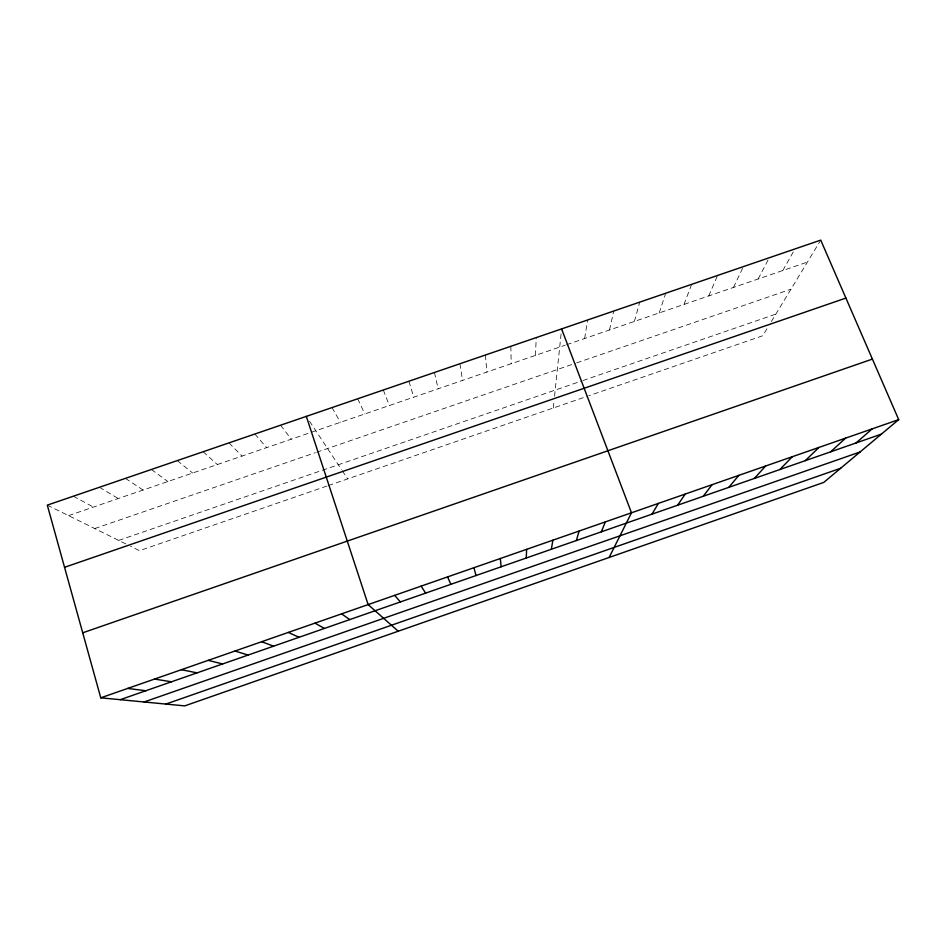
<?xml version="1.0" encoding="UTF-8"?>
<svg xmlns="http://www.w3.org/2000/svg" width="946" height="946" viewBox="0 0 946 946"><rect width="100%" height="100%" fill="white"/><g stroke="black" fill="none" stroke-linecap="round" stroke-linejoin="round"><path stroke-width="0.71" stroke-dasharray="4.73 3.55" d="M535.46 355.4L536.228 337.604M553.327 407.974L553.918 402.216M554.545 396.268L561.451 330.32M584.628 338.526L587.679 319.973M609.52 329.977L613.729 311.057M634.376 321.451L639.744 302.141M659.208 312.925L665.712 293.236M683.993 304.423L691.644 284.356M708.755 295.932L717.541 275.487M733.469 287.442L743.39 266.618M758.16 278.975L769.204 257.773M782.803 270.521L794.983 248.94M766.946 328.794L762.724 335.759L588.838 395.724M771.321 321.581L819.993 241.348M94.718 528.554L315.302 452.72M316.674 452.259L575.322 363.335M576.705 362.862L790.962 289.204M118.699 540.391L581.542 381.013M582.925 380.54L775.862 314.107M326.938 486.043L139.511 550.667L130.513 546.22M328.321 485.57L587.513 396.185M68.526 515.617L565.235 345.172M566.619 344.699L807.423 262.066M47.3 505.14L125.889 543.938M73.374 496.201L93.418 507.08M99.413 487.285L118.274 498.554M125.416 478.38L143.083 490.04M151.372 469.476L167.868 481.538M177.292 460.596L192.617 473.047M203.177 451.727L217.332 464.557M229.027 442.87L242.01 456.09M254.829 434.025L266.654 447.635M280.595 425.203L291.262 439.192M309.496 421.171L341.53 469.654M342.31 470.824L347.643 478.901M332.022 407.572L340.371 422.342M357.683 398.786L364.872 413.934M383.307 390.012L389.35 405.538M408.885 381.238L413.78 397.143M434.427 372.488L438.187 388.771M459.933 363.749L462.559 380.41M485.404 355.022L486.894 372.062M510.84 346.307L511.195 363.725"/><path stroke-width="1.42" d="M526.26 558.01L526.626 549.342M551.329 549.271L552.902 540.19M576.362 540.533L579.129 531.037M601.36 531.818L605.334 521.908M609.118 557.478L631.49 512.791L561.593 328.912M652.007 514.139L658.392 503.402M677.643 505.199L685.259 494.037M703.245 496.272L712.078 484.683M728.81 487.344L738.861 475.353M754.34 478.44L765.61 466.023M779.835 469.547L792.31 456.717M805.283 460.667L818.964 447.423M830.706 451.798L845.582 438.14M856.083 442.941L872.165 428.881M898.7 419.622L823.765 482.413L184.742 705.882L100.761 697.817L47.3 505.14L820.726 240.118L898.7 419.622L100.761 697.817M165.893 704.061L840.651 468.258M120.201 699.685L881.424 434.108M144.088 701.979L860.127 451.952M82.728 632.803L872.401 359.09M64.553 567.304L845.901 298.073M127.686 688.428L145.861 690.734M154.565 679.062L171.474 681.794M181.407 669.697L197.052 672.866M208.203 660.355L222.606 663.95M234.963 651.025L248.112 655.058M261.675 641.719L273.583 646.165M288.353 632.413L299.007 637.297M314.983 623.13L324.407 628.44M341.589 613.859L349.772 619.583M398.219 631.23L368.136 604.6L306.327 416.382M394.648 595.353L400.383 601.928M421.124 586.13L425.629 593.118M447.564 576.906L450.84 584.321M473.958 567.706L476.015 575.546M500.304 558.518L501.155 566.772"/></g></svg>
